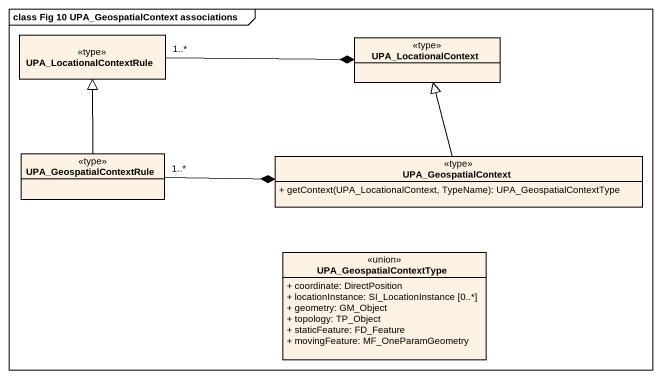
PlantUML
@startuml
mainframe class Fig 10 UPA_GeospatialContext associations
hide circle
hide empty members
skinparam classAttributeIconSize 0
class UPA_LocationalContextRule <<type>>
class UPA_LocationalContext <<type>>
class UPA_GeospatialContextRule <<type>>
class UPA_GeospatialContext <<type>> {
  + getContext(UPA_LocationalContext, TypeName): UPA_GeospatialContextType
}
class UPA_GeospatialContextType <<union>> {
  + coordinate: DirectPosition
  + locationInstance: SI_LocationInstance [0..*]
  + geometry: GM_Object
  + topology: TP_Object
  + staticFeature: FD_Feature
  + movingFeature: MF_OneParamGeometry
}
UPA_LocationalContextRule "1..*" -right-* UPA_LocationalContext
UPA_GeospatialContextRule -up-|> UPA_LocationalContextRule
UPA_GeospatialContextRule "1..*" -right-* UPA_GeospatialContext
UPA_GeospatialContext -up-|> UPA_LocationalContext
@enduml
